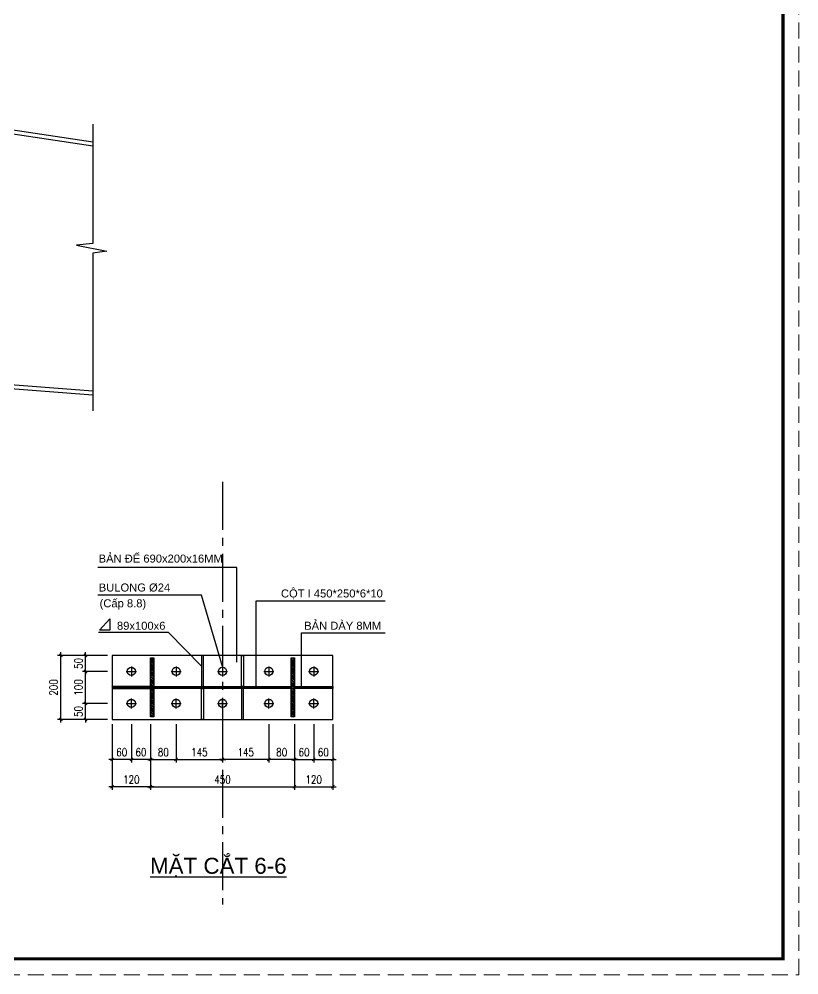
# Model space of a CAD drawing. Header units: inches. Extents: x 651127 to 1529722, y 768575 to 1021311.
# Drawn here: x 1060077 to 1084454, y 768575 to 798431 of the extents above; entities that cross this region are included whole.
import ezdxf
from ezdxf.enums import TextEntityAlignment as Align

# ---------------------------------------------------------------- set-up
doc = ezdxf.new("R2010")
doc.units = ezdxf.units.IN
doc.header["$LTSCALE"] = 1000
doc.header["$MEASUREMENT"] = 0
doc.linetypes.add('CENTER2', pattern=[1.125, 0.75, -0.125, 0.125, -0.125])
doc.linetypes.add('HIDDEN', pattern=[0.375, 0.25, -0.125])
doc.layers.get('DEFPOINTS').update_dxf_attribs({"color": 8, "lineweight": 9})
for name, color, linetype in [('DWGshare.com_1', 7, 'Continuous'), ('DWGshare.com_10', 7, 'Continuous'), ('DWGshare.com_11', 143, 'Continuous'), ('DWGshare.com_12', 51, 'Continuous'), ('DWGshare.com_15', 1, 'Continuous'), ('DWGshare.com_16', 2, 'Continuous'), ('DWGshare.com_19', 136, 'Continuous'), ('DWGshare.com_32', 253, 'Continuous'), ('DWGshare.com_4', 8, 'CENTER2')]:
    doc.layers.add(name, color=color, linetype=linetype)
doc.styles.add('DWGshare.com_4', font='romans.shx', dxfattribs={"width": 0.8})
doc.styles.add('DWGshare.com_6', font='VHELVEN.TTF')
doc.dimstyles.new('DWGshare.com_6', dxfattribs={"dimscale": 100, "dimtxt": 2.5, "dimasz": 1, "dimexe": 1, "dimexo": 1.5, "dimgap": 1, "dimtad": 1, "dimdec": 0, "dimlfac": 0.1, "dimzin": 0, "dimdsep": 46, "dimtxsty": 'DWGshare.com_4', "dimblk": 'DWGshare.com_1', "dimcen": 1.5, "dimdle": 1, "dimclrd": 256, "dimclre": 256, "dimclrt": 7, "dimadec": 0, "dimazin": 0, "dimtfac": 1, "dimtdec": 0, "dimtix": 1, "dimtmove": 2, "dimatfit": 3, "dimfxl": 1, "dimtolj": 1, "dimtzin": 0, "dimarcsym": 0})

# ---------------------------------------------------------------- blocks, each defined once
blk = doc.blocks.new('DWGshare.com_1')
at = {"color": 0, "linetype": 'ByBlock', "const_width": 0.3}
blk.add_lwpolyline([(-0.5, -0.5), (0.5, 0.5)], dxfattribs=at)
blk = doc.blocks.new('*D1122')
at = {"layer": 'DEFPOINTS', "color": 0, "transparency": 16777216}
for p in [(1064186, 776554), (1064986, 776554), (1064986, 775305)]:
    blk.add_point(p, dxfattribs=at)
at = {"layer": 'DWGshare.com_19', "lineweight": -2, "transparency": 16777216}
for p, q in [((1064186, 776404), (1064186, 775205)), ((1064986, 776404), (1064986, 775205)), ((1064086, 775305), (1065086, 775305))]:
    blk.add_line(p, q, dxfattribs=at)
at = {"layer": 'DWGshare.com_19', "lineweight": -2, "transparency": 16777216, "xscale": 100, "yscale": 100, "zscale": 100, "rotation": 180}
blk.add_blockref('DWGshare.com_1', (1064186, 775305), dxfattribs=at)
at = {"layer": 'DWGshare.com_19', "lineweight": -2, "transparency": 16777216, "xscale": 100, "yscale": 100, "zscale": 100}
blk.add_blockref('DWGshare.com_1', (1064986, 775305), dxfattribs=at)
at = {"layer": 'DWGshare.com_19', "color": 7, "transparency": 16777216, "insert": (1064586, 775530), "char_height": 250, "attachment_point": 5, "style": 'DWGshare.com_4'}
blk.add_mtext('\\A1;80', dxfattribs=at)
blk = doc.blocks.new('*D1123')
at = {"layer": 'DEFPOINTS', "color": 0, "transparency": 16777216}
for p in [(1064186, 776454), (1068686, 776454), (1068686, 774452)]:
    blk.add_point(p, dxfattribs=at)
at = {"layer": 'DWGshare.com_19', "lineweight": -2, "transparency": 16777216}
for p, q in [((1064186, 776304), (1064186, 774352)), ((1068686, 776304), (1068686, 774352)), ((1064086, 774452), (1068786, 774452))]:
    blk.add_line(p, q, dxfattribs=at)
at = {"layer": 'DWGshare.com_19', "lineweight": -2, "transparency": 16777216, "xscale": 100, "yscale": 100, "zscale": 100, "rotation": 180}
blk.add_blockref('DWGshare.com_1', (1064186, 774452), dxfattribs=at)
at = {"layer": 'DWGshare.com_19', "lineweight": -2, "transparency": 16777216, "xscale": 100, "yscale": 100, "zscale": 100}
blk.add_blockref('DWGshare.com_1', (1068686, 774452), dxfattribs=at)
at = {"layer": 'DWGshare.com_19', "color": 7, "transparency": 16777216, "insert": (1066436, 774677), "char_height": 250, "attachment_point": 5, "style": 'DWGshare.com_4'}
blk.add_mtext('\\A1;450', dxfattribs=at)
blk = doc.blocks.new('*D1124')
at = {"layer": 'DEFPOINTS', "color": 0, "transparency": 16777216}
for p in [(1062157, 777054), (1062986, 777054), (1062986, 776554)]:
    blk.add_point(p, dxfattribs=at)
at = {"layer": 'DWGshare.com_19', "lineweight": -2, "transparency": 16777216}
for p, q in [((1062157, 777054), (1062157, 777154)), ((1062836, 777054), (1062057, 777054)), ((1062157, 776554), (1062157, 777054)), ((1062836, 776554), (1062057, 776554)), ((1062157, 776554), (1062157, 776454))]:
    blk.add_line(p, q, dxfattribs=at)
at = {"layer": 'DWGshare.com_19', "lineweight": -2, "transparency": 16777216, "xscale": 100, "yscale": 100, "zscale": 100}
for p, rotation in [((1062157, 777054), 270), ((1062157, 776554), 90)]:
    blk.add_blockref('DWGshare.com_1', p, dxfattribs=dict(at, rotation=rotation))
at = {"layer": 'DWGshare.com_19', "color": 7, "transparency": 16777216, "insert": (1061932, 776804), "char_height": 250, "attachment_point": 5, "rotation": 90, "style": 'DWGshare.com_4'}
blk.add_mtext('\\A1;50', dxfattribs=at)
blk = doc.blocks.new('*D1125')
at = {"layer": 'DEFPOINTS', "color": 0, "transparency": 16777216}
for p in [(1062157, 778054), (1062986, 778054), (1062986, 777054)]:
    blk.add_point(p, dxfattribs=at)
at = {"layer": 'DWGshare.com_19', "lineweight": -2, "transparency": 16777216}
for p, q in [((1062836, 778054), (1062057, 778054)), ((1062157, 776954), (1062157, 778154)), ((1062836, 777054), (1062057, 777054))]:
    blk.add_line(p, q, dxfattribs=at)
at = {"layer": 'DWGshare.com_19', "lineweight": -2, "transparency": 16777216, "xscale": 100, "yscale": 100, "zscale": 100}
for p, rotation in [((1062157, 778054), 90), ((1062157, 777054), 270)]:
    blk.add_blockref('DWGshare.com_1', p, dxfattribs=dict(at, rotation=rotation))
at = {"layer": 'DWGshare.com_19', "color": 7, "transparency": 16777216, "insert": (1061932, 777554), "char_height": 250, "attachment_point": 5, "rotation": 90, "style": 'DWGshare.com_4'}
blk.add_mtext('\\A1;100', dxfattribs=at)
blk = doc.blocks.new('*D1126')
at = {"layer": 'DEFPOINTS', "color": 0, "transparency": 16777216}
for p in [(1062157, 778554), (1062986, 778554), (1062986, 778054)]:
    blk.add_point(p, dxfattribs=at)
at = {"layer": 'DWGshare.com_19', "lineweight": -2, "transparency": 16777216}
for p, q in [((1062157, 778554), (1062157, 778654)), ((1062836, 778554), (1062057, 778554)), ((1062157, 778054), (1062157, 778554)), ((1062836, 778054), (1062057, 778054)), ((1062157, 778054), (1062157, 777954))]:
    blk.add_line(p, q, dxfattribs=at)
at = {"layer": 'DWGshare.com_19', "lineweight": -2, "transparency": 16777216, "xscale": 100, "yscale": 100, "zscale": 100}
for p, rotation in [((1062157, 778554), 270), ((1062157, 778054), 90)]:
    blk.add_blockref('DWGshare.com_1', p, dxfattribs=dict(at, rotation=rotation))
at = {"layer": 'DWGshare.com_19', "color": 7, "transparency": 16777216, "insert": (1061932, 778304), "char_height": 250, "attachment_point": 5, "rotation": 90, "style": 'DWGshare.com_4'}
blk.add_mtext('\\A1;50', dxfattribs=at)
blk = doc.blocks.new('*D1127')
at = {"layer": 'DEFPOINTS', "color": 0, "transparency": 16777216}
for p in [(1061381, 778554), (1062886, 778554), (1062886, 776554)]:
    blk.add_point(p, dxfattribs=at)
at = {"layer": 'DWGshare.com_19', "lineweight": -2, "transparency": 16777216}
for p, q in [((1061381, 776454), (1061381, 778654)), ((1062736, 778554), (1061281, 778554)), ((1062736, 776554), (1061281, 776554))]:
    blk.add_line(p, q, dxfattribs=at)
at = {"layer": 'DWGshare.com_19', "lineweight": -2, "transparency": 16777216, "xscale": 100, "yscale": 100, "zscale": 100}
for p, rotation in [((1061381, 778554), 90), ((1061381, 776554), 270)]:
    blk.add_blockref('DWGshare.com_1', p, dxfattribs=dict(at, rotation=rotation))
at = {"layer": 'DWGshare.com_19', "color": 7, "transparency": 16777216, "insert": (1061156, 777554), "char_height": 250, "attachment_point": 5, "rotation": 90, "style": 'DWGshare.com_4'}
blk.add_mtext('\\A1;200', dxfattribs=at)
blk = doc.blocks.new('*D1128')
at = {"layer": 'DEFPOINTS', "color": 0, "transparency": 16777216}
for p in [(1063586, 776554), (1064186, 776454), (1063586, 775305)]:
    blk.add_point(p, dxfattribs=at)
at = {"layer": 'DWGshare.com_19', "lineweight": -2, "transparency": 16777216}
for p, q in [((1063586, 776404), (1063586, 775205)), ((1064186, 776304), (1064186, 775205)), ((1064286, 775305), (1063486, 775305))]:
    blk.add_line(p, q, dxfattribs=at)
at = {"layer": 'DWGshare.com_19', "lineweight": -2, "transparency": 16777216, "xscale": 100, "yscale": 100, "zscale": 100, "rotation": 180}
blk.add_blockref('DWGshare.com_1', (1063586, 775305), dxfattribs=at)
at = {"layer": 'DWGshare.com_19', "lineweight": -2, "transparency": 16777216, "xscale": 100, "yscale": 100, "zscale": 100}
blk.add_blockref('DWGshare.com_1', (1064186, 775305), dxfattribs=at)
at = {"layer": 'DWGshare.com_19', "color": 7, "transparency": 16777216, "insert": (1063886, 775530), "char_height": 250, "attachment_point": 5, "style": 'DWGshare.com_4'}
blk.add_mtext('\\A1;60', dxfattribs=at)
blk = doc.blocks.new('*D1136')
at = {"layer": 'DEFPOINTS', "color": 0, "transparency": 16777216}
for p in [(1062986, 776554), (1063586, 776554), (1062986, 775305)]:
    blk.add_point(p, dxfattribs=at)
at = {"layer": 'DWGshare.com_19', "lineweight": -2, "transparency": 16777216}
for p, q in [((1062986, 776404), (1062986, 775205)), ((1063586, 776404), (1063586, 775205)), ((1063686, 775305), (1062886, 775305))]:
    blk.add_line(p, q, dxfattribs=at)
at = {"layer": 'DWGshare.com_19', "lineweight": -2, "transparency": 16777216, "xscale": 100, "yscale": 100, "zscale": 100, "rotation": 180}
blk.add_blockref('DWGshare.com_1', (1062986, 775305), dxfattribs=at)
at = {"layer": 'DWGshare.com_19', "lineweight": -2, "transparency": 16777216, "xscale": 100, "yscale": 100, "zscale": 100}
blk.add_blockref('DWGshare.com_1', (1063586, 775305), dxfattribs=at)
at = {"layer": 'DWGshare.com_19', "color": 7, "transparency": 16777216, "insert": (1063286, 775530), "char_height": 250, "attachment_point": 5, "style": 'DWGshare.com_4'}
blk.add_mtext('\\A1;60', dxfattribs=at)
blk = doc.blocks.new('*D1129')
at = {"layer": 'DEFPOINTS', "color": 0, "transparency": 16777216}
for p in [(1062986, 776354), (1064186, 776354), (1062986, 774452)]:
    blk.add_point(p, dxfattribs=at)
at = {"layer": 'DWGshare.com_19', "lineweight": -2, "transparency": 16777216}
for p, q in [((1062986, 776204), (1062986, 774352)), ((1064186, 776204), (1064186, 774352)), ((1064286, 774452), (1062886, 774452))]:
    blk.add_line(p, q, dxfattribs=at)
at = {"layer": 'DWGshare.com_19', "lineweight": -2, "transparency": 16777216, "xscale": 100, "yscale": 100, "zscale": 100, "rotation": 180}
blk.add_blockref('DWGshare.com_1', (1062986, 774452), dxfattribs=at)
at = {"layer": 'DWGshare.com_19', "lineweight": -2, "transparency": 16777216, "xscale": 100, "yscale": 100, "zscale": 100}
blk.add_blockref('DWGshare.com_1', (1064186, 774452), dxfattribs=at)
at = {"layer": 'DWGshare.com_19', "color": 7, "transparency": 16777216, "insert": (1063586, 774677), "char_height": 250, "attachment_point": 5, "style": 'DWGshare.com_4'}
blk.add_mtext('\\A1;120', dxfattribs=at)
blk = doc.blocks.new('*D1130')
at = {"layer": 'DEFPOINTS', "color": 0, "transparency": 16777216}
for p in [(1068686, 776454), (1069286, 776554), (1069286, 775305)]:
    blk.add_point(p, dxfattribs=at)
at = {"layer": 'DWGshare.com_19', "lineweight": -2, "transparency": 16777216}
for p, q in [((1068686, 776304), (1068686, 775205)), ((1069286, 776404), (1069286, 775205)), ((1068586, 775305), (1069386, 775305))]:
    blk.add_line(p, q, dxfattribs=at)
at = {"layer": 'DWGshare.com_19', "lineweight": -2, "transparency": 16777216, "xscale": 100, "yscale": 100, "zscale": 100, "rotation": 180}
blk.add_blockref('DWGshare.com_1', (1068686, 775305), dxfattribs=at)
at = {"layer": 'DWGshare.com_19', "lineweight": -2, "transparency": 16777216, "xscale": 100, "yscale": 100, "zscale": 100}
blk.add_blockref('DWGshare.com_1', (1069286, 775305), dxfattribs=at)
at = {"layer": 'DWGshare.com_19', "color": 7, "transparency": 16777216, "insert": (1068986, 775530), "char_height": 250, "attachment_point": 5, "style": 'DWGshare.com_4'}
blk.add_mtext('\\A1;60', dxfattribs=at)
blk = doc.blocks.new('*D1131')
at = {"layer": 'DEFPOINTS', "color": 0, "transparency": 16777216}
for p in [(1069286, 776554), (1069886, 776554), (1069886, 775305)]:
    blk.add_point(p, dxfattribs=at)
at = {"layer": 'DWGshare.com_19', "lineweight": -2, "transparency": 16777216}
for p, q in [((1069286, 776404), (1069286, 775205)), ((1069886, 776404), (1069886, 775205)), ((1069186, 775305), (1069986, 775305))]:
    blk.add_line(p, q, dxfattribs=at)
at = {"layer": 'DWGshare.com_19', "lineweight": -2, "transparency": 16777216, "xscale": 100, "yscale": 100, "zscale": 100, "rotation": 180}
blk.add_blockref('DWGshare.com_1', (1069286, 775305), dxfattribs=at)
at = {"layer": 'DWGshare.com_19', "lineweight": -2, "transparency": 16777216, "xscale": 100, "yscale": 100, "zscale": 100}
blk.add_blockref('DWGshare.com_1', (1069886, 775305), dxfattribs=at)
at = {"layer": 'DWGshare.com_19', "color": 7, "transparency": 16777216, "insert": (1069586, 775530), "char_height": 250, "attachment_point": 5, "style": 'DWGshare.com_4'}
blk.add_mtext('\\A1;60', dxfattribs=at)
blk = doc.blocks.new('*D1132')
at = {"layer": 'DEFPOINTS', "color": 0, "transparency": 16777216}
for p in [(1068686, 776354), (1069886, 776354), (1069886, 774452)]:
    blk.add_point(p, dxfattribs=at)
at = {"layer": 'DWGshare.com_19', "lineweight": -2, "transparency": 16777216}
for p, q in [((1068686, 776204), (1068686, 774352)), ((1069886, 776204), (1069886, 774352)), ((1068586, 774452), (1069986, 774452))]:
    blk.add_line(p, q, dxfattribs=at)
at = {"layer": 'DWGshare.com_19', "lineweight": -2, "transparency": 16777216, "xscale": 100, "yscale": 100, "zscale": 100, "rotation": 180}
blk.add_blockref('DWGshare.com_1', (1068686, 774452), dxfattribs=at)
at = {"layer": 'DWGshare.com_19', "lineweight": -2, "transparency": 16777216, "xscale": 100, "yscale": 100, "zscale": 100}
blk.add_blockref('DWGshare.com_1', (1069886, 774452), dxfattribs=at)
at = {"layer": 'DWGshare.com_19', "color": 7, "transparency": 16777216, "insert": (1069286, 774677), "char_height": 250, "attachment_point": 5, "style": 'DWGshare.com_4'}
blk.add_mtext('\\A1;120', dxfattribs=at)
blk = doc.blocks.new('*D1133')
at = {"layer": 'DEFPOINTS', "color": 0, "transparency": 16777216}
for p in [(1064986, 776454), (1066436, 776454), (1066436, 775305)]:
    blk.add_point(p, dxfattribs=at)
at = {"layer": 'DWGshare.com_19', "lineweight": -2, "transparency": 16777216}
for p, q in [((1064986, 776304), (1064986, 775205)), ((1066436, 776304), (1066436, 775205)), ((1064886, 775305), (1066536, 775305))]:
    blk.add_line(p, q, dxfattribs=at)
at = {"layer": 'DWGshare.com_19', "lineweight": -2, "transparency": 16777216, "xscale": 100, "yscale": 100, "zscale": 100, "rotation": 180}
blk.add_blockref('DWGshare.com_1', (1064986, 775305), dxfattribs=at)
at = {"layer": 'DWGshare.com_19', "lineweight": -2, "transparency": 16777216, "xscale": 100, "yscale": 100, "zscale": 100}
blk.add_blockref('DWGshare.com_1', (1066436, 775305), dxfattribs=at)
at = {"layer": 'DWGshare.com_19', "color": 7, "transparency": 16777216, "insert": (1065711, 775530), "char_height": 250, "attachment_point": 5, "style": 'DWGshare.com_4'}
blk.add_mtext('\\A1;145', dxfattribs=at)
blk = doc.blocks.new('*D1134')
at = {"layer": 'DEFPOINTS', "color": 0, "transparency": 16777216}
for p in [(1066436, 776454), (1067886, 776454), (1066436, 775305)]:
    blk.add_point(p, dxfattribs=at)
at = {"layer": 'DWGshare.com_19', "lineweight": -2, "transparency": 16777216}
for p, q in [((1066436, 776304), (1066436, 775205)), ((1067886, 776304), (1067886, 775205)), ((1067986, 775305), (1066336, 775305))]:
    blk.add_line(p, q, dxfattribs=at)
at = {"layer": 'DWGshare.com_19', "lineweight": -2, "transparency": 16777216, "xscale": 100, "yscale": 100, "zscale": 100, "rotation": 180}
blk.add_blockref('DWGshare.com_1', (1066436, 775305), dxfattribs=at)
at = {"layer": 'DWGshare.com_19', "lineweight": -2, "transparency": 16777216, "xscale": 100, "yscale": 100, "zscale": 100}
blk.add_blockref('DWGshare.com_1', (1067886, 775305), dxfattribs=at)
at = {"layer": 'DWGshare.com_19', "color": 7, "transparency": 16777216, "insert": (1067161, 775530), "char_height": 250, "attachment_point": 5, "style": 'DWGshare.com_4'}
blk.add_mtext('\\A1;145', dxfattribs=at)
blk = doc.blocks.new('*D1135')
at = {"layer": 'DEFPOINTS', "color": 0, "transparency": 16777216}
for p in [(1067886, 776554), (1068686, 776554), (1067886, 775305)]:
    blk.add_point(p, dxfattribs=at)
at = {"layer": 'DWGshare.com_19', "lineweight": -2, "transparency": 16777216}
for p, q in [((1067886, 776404), (1067886, 775205)), ((1068686, 776404), (1068686, 775205)), ((1068786, 775305), (1067786, 775305))]:
    blk.add_line(p, q, dxfattribs=at)
at = {"layer": 'DWGshare.com_19', "lineweight": -2, "transparency": 16777216, "xscale": 100, "yscale": 100, "zscale": 100, "rotation": 180}
blk.add_blockref('DWGshare.com_1', (1067886, 775305), dxfattribs=at)
at = {"layer": 'DWGshare.com_19', "lineweight": -2, "transparency": 16777216, "xscale": 100, "yscale": 100, "zscale": 100}
blk.add_blockref('DWGshare.com_1', (1068686, 775305), dxfattribs=at)
at = {"layer": 'DWGshare.com_19', "color": 7, "transparency": 16777216, "insert": (1068286, 775530), "char_height": 250, "attachment_point": 5, "style": 'DWGshare.com_4'}
blk.add_mtext('\\A1;80', dxfattribs=at)

msp = doc.modelspace()

# ---------------------------------------------------------------- hatches: boundary and pattern name
at = {"layer": 'DWGshare.com_19'}
h = msp.add_hatch(dxfattribs=at)
h.set_pattern_fill('ANSI32', color=256, scale=150, angle=90, style=0)
h.set_pattern_definition([(135, (898838.165, 496885.85), (-39.774756, -39.774756), []), (135, (898838.165, 496912.364), (-39.774756, -39.774756), [])])
h.paths.add_polyline_path([(1068585.7, 777524.3), (1064285.7, 777524.3), (1064285.7, 776634.3), (1064185.7, 776634.3), (1064185.7, 778474.3), (1064285.7, 778474.3), (1064285.7, 777584.3), (1068585.7, 777584.3), (1068585.7, 778474.3), (1068685.7, 778474.3), (1068685.7, 776634.3), (1068585.7, 776634.3)])
h = msp.add_hatch(dxfattribs=at)
h.set_pattern_fill('ANSI32', color=256, scale=150, angle=90, style=0)
h.set_pattern_definition([(135, (749627.2, 956154.77), (-39.7747564, -39.7747564), []), (135, (749627.2, 956181.29), (-39.7747564, -39.7747564), [])])
h.paths.add_polyline_path([(1064185.7, 777584.3), (1062985.7, 777584.3), (1062985.7, 777524.3), (1064185.7, 777524.3)])
h.paths.add_polyline_path([(1068685.7, 777584.3), (1069885.7, 777584.3), (1069885.7, 777524.3), (1068685.7, 777524.3)])

# ---------------------------------------------------------------- linework, layer by layer
at = {"layer": 'DEFPOINTS', "linetype": 'HIDDEN', "ltscale": 2}
msp.add_lwpolyline([(1000353.7, 768574.8), (1084453.7, 768574.8), (1084453.7, 827974.8), (1000353.7, 827974.8)], close=True, dxfattribs=at)
at = {"layer": 'DWGshare.com_1', "const_width": 100}
msp.add_lwpolyline([(1002353.7, 769074.8), (1083953.7, 769074.8), (1083953.7, 827474.8), (1002353.7, 827474.8)], close=True, dxfattribs=at)
at = {"layer": 'DWGshare.com_11', "ltscale": 0.9}
for centre in [(1063585.7, 778054.3), (1064985.7, 778054.3), (1066435.7, 778054.3), (1067885.7, 778054.3), (1069285.7, 778054.3), (1063585.7, 777054.3), (1064985.7, 777054.3), (1066435.7, 777054.3), (1067885.7, 777054.3), (1069285.7, 777054.3)]:
    msp.add_circle(centre, 128, dxfattribs=at)
at = {"layer": 'DWGshare.com_12', "ltscale": 0.9}
for p, q in [((1049443.2, 796535), (1062380.1, 794594.4)), ((1049443.2, 796413.6), (1062380.1, 794473.1)), ((1052893.2, 787542.7), (1062380.1, 786814.8)), ((1052893.2, 787422.4), (1062380.1, 786694.5))]:
    msp.add_line(p, q, dxfattribs=at)
at = {"layer": 'DWGshare.com_15'}
msp.add_lwpolyline([(1069885.7, 776554.3), (1069885.7, 778554.3), (1062985.7, 778554.3), (1062985.7, 776554.3)], close=True, dxfattribs=at)
at = {"layer": 'DWGshare.com_16', "color": 2, "linetype": 'Continuous'}
for p, q in [((1062593.1, 779339.7), (1062908.8, 779697.2)), ((1062908.8, 779697.2), (1062908.8, 779339.7)), ((1062908.8, 779339.7), (1062593.1, 779339.7))]:
    msp.add_line(p, q, dxfattribs=at)
at = {"layer": 'DWGshare.com_19'}
msp.add_lwpolyline([(1062380.1, 795154.2), (1062380.1, 791423.8), (1061875.4, 791365), (1062821.7, 791186.9), (1062380.1, 791120.6), (1062380.1, 786194.2)], dxfattribs=at)
at = {"layer": 'DWGshare.com_32'}
msp.add_lwpolyline([(1068585.7, 777524.3), (1064285.7, 777524.3), (1064285.7, 776634.3), (1064185.7, 776634.3), (1064185.7, 778474.3), (1064285.7, 778474.3), (1064285.7, 777584.3), (1068585.7, 777584.3), (1068585.7, 778474.3), (1068685.7, 778474.3), (1068685.7, 776634.3), (1068585.7, 776634.3)], close=True, dxfattribs=at)
at = {"layer": 'DWGshare.com_32', "ltscale": 0.9}
for points in [[(1065780.7, 778554.3), (1065780.7, 777584.3), (1065840.7, 777584.3), (1065840.7, 778554.3)], [(1067090.7, 778554.3), (1067090.7, 777584.3), (1067030.7, 777584.3), (1067030.7, 778554.3)], [(1064185.7, 777584.3), (1062985.7, 777584.3), (1062985.7, 777524.3), (1064185.7, 777524.3)], [(1065780.7, 776554.3), (1065780.7, 777524.3), (1065840.7, 777524.3), (1065840.7, 776554.3)], [(1067090.7, 776554.3), (1067090.7, 777524.3), (1067030.7, 777524.3), (1067030.7, 776554.3)], [(1068685.7, 777584.3), (1069885.7, 777584.3), (1069885.7, 777524.3), (1068685.7, 777524.3)]]:
    msp.add_lwpolyline(points, close=True, dxfattribs=at)
at = {"layer": 'DWGshare.com_4', "ltscale": 2}
msp.add_line((1066435.7, 783975.6), (1066435.7, 770769.6), dxfattribs=at)
at = {"layer": 'DWGshare.com_4', "ltscale": 75}
for p, q in [((1063427, 778054.3), (1063744.4, 778054.3)), ((1063585.7, 778213.1), (1063585.7, 777895.6)), ((1064827, 778054.3), (1065144.4, 778054.3)), ((1064985.7, 778213.1), (1064985.7, 777895.6)), ((1066277, 778054.3), (1066594.4, 778054.3)), ((1066435.7, 778213.1), (1066435.7, 777895.6)), ((1067727, 778054.3), (1068044.4, 778054.3)), ((1067885.7, 778213.1), (1067885.7, 777895.6)), ((1069127, 778054.3), (1069444.4, 778054.3)), ((1069285.7, 778213.1), (1069285.7, 777895.6)), ((1063585.7, 776895.6), (1063585.7, 777213.1)), ((1064985.7, 776895.6), (1064985.7, 777213.1)), ((1066435.7, 776895.6), (1066435.7, 777213.1)), ((1067885.7, 776895.6), (1067885.7, 777213.1)), ((1069285.7, 776895.6), (1069285.7, 777213.1)), ((1063427, 777054.3), (1063744.4, 777054.3)), ((1064827, 777054.3), (1065144.4, 777054.3)), ((1066277, 777054.3), (1066594.4, 777054.3)), ((1067727, 777054.3), (1068044.4, 777054.3)), ((1069127, 777054.3), (1069444.4, 777054.3))]:
    msp.add_line(p, q, dxfattribs=at)

# ---------------------------------------------------------------- texts
at = {"layer": 'DWGshare.com_10', "style": 'DWGshare.com_6'}
for s, p in [('BAÛN ÑEÁ 690x200x16MM', (1062564.3, 781453.9)), (' BULONG Þ24', (1062470.9, 780550.8)), (' (Caáp 8.8)', (1062497.3, 780057.8)), ('89x100x6', (1063136.9, 779355.9)), ('BAÛN DAØY 8MM', (1068989.3, 779355.9))]:
    msp.add_text(s, height=250, dxfattribs=at).set_placement(p)
msp.add_text('COÄT I 450*250*6*10', height=250, dxfattribs=at).set_placement((1069855.2, 780496.3), align=Align.MIDDLE)
msp.add_text('%%UMAËT CAÉT 6-6', height=500, dxfattribs=at).set_placement((1066305.2, 771732.7), align=Align.CENTER)

# ---------------------------------------------------------------- dimensions: what is measured, and where the dimension line sits
at = {"layer": 'DWGshare.com_19'}
for base, p1, p2, angle, picture, middle in [((1061380.6, 778554.3), (1062885.9, 776554.3), (1062885.9, 778554.3), 90, '*D1127', (1061155.6, 777554.3)), ((1062156.7, 778554.3), (1062985.9, 778054.3), (1062985.9, 778554.3), 90, '*D1126', (1061931.7, 778304.3)), ((1062156.7, 778054.3), (1062985.9, 777054.3), (1062985.9, 778054.3), 90, '*D1125', (1061931.7, 777554.3)), ((1062156.7, 777054.3), (1062985.9, 776554.3), (1062985.9, 777054.3), 90, '*D1124', (1061931.7, 776804.3)), ((1064985.7, 775304.9), (1064185.7, 776554.3), (1064985.7, 776554.3), 180, '*D1122', (1064585.7, 775529.9)), ((1068685.7, 774452.4), (1064185.7, 776454.3), (1068685.7, 776454.3), 180, '*D1123', (1066435.7, 774677.4)), ((1066435.7, 775304.9), (1067885.7, 776454.3), (1066435.7, 776454.3), 180, '*D1134', (1067160.7, 775529.9)), ((1069285.7, 775304.9), (1068685.7, 776454.3), (1069285.7, 776554.3), 180, '*D1130', (1068985.7, 775529.9)), ((1069885.7, 774452.4), (1068685.7, 776354.3), (1069885.7, 776354.3), 180, '*D1132', (1069285.7, 774677.4)), ((1069885.7, 775304.9), (1069285.7, 776554.3), (1069885.7, 776554.3), 180, '*D1131', (1069585.7, 775529.9))]:
    dim = msp.add_linear_dim(base=base, p1=p1, p2=p2, angle=angle, dimstyle='DWGshare.com_6', dxfattribs=at)
    dim.commit()
    dim.dimension.update_dxf_attribs({"geometry": picture, "text_midpoint": middle})
for base, p1, p2, picture, middle in [((1062985.7, 775304.9), (1063585.7, 776554.3), (1062985.7, 776554.3), '*D1136', (1063285.7, 775529.9)), ((1062985.7, 774452.4), (1064185.7, 776354.3), (1062985.7, 776354.3), '*D1129', (1063585.7, 774677.4)), ((1063585.7, 775304.9), (1064185.7, 776454.3), (1063585.7, 776554.3), '*D1128', (1063885.7, 775529.9)), ((1066435.7, 775304.9), (1064985.7, 776454.3), (1066435.7, 776454.3), '*D1133', (1065710.7, 775529.9)), ((1067885.7, 775304.9), (1068685.7, 776554.3), (1067885.7, 776554.3), '*D1135', (1068285.7, 775529.9))]:
    dim = msp.add_linear_dim(base=base, p1=p1, p2=p2, dimstyle='DWGshare.com_6', dxfattribs=at)
    dim.commit()
    dim.dimension.update_dxf_attribs({"geometry": picture, "text_midpoint": middle})

# ---------------------------------------------------------------- leaders
for points in [[(1066879.6, 778342.4), (1066879.6, 781300.4), (1062538.5, 781300.4)], [(1066435.7, 778213.1), (1065774.4, 780438.3), (1062540.6, 780438.3)], [(1067483.7, 777584.3), (1067483.7, 780264.1), (1071515.7, 780264.1)], [(1065780.7, 778221.4), (1064752.3, 779272.6), (1062556.9, 779272.6)], [(1068900.8, 777584.3), (1068900.8, 779261.2), (1071515.7, 779261.2)]]:
    msp.add_leader(points, dimstyle='DWGshare.com_6', dxfattribs=at)

doc.saveas('drawing.dxf')
